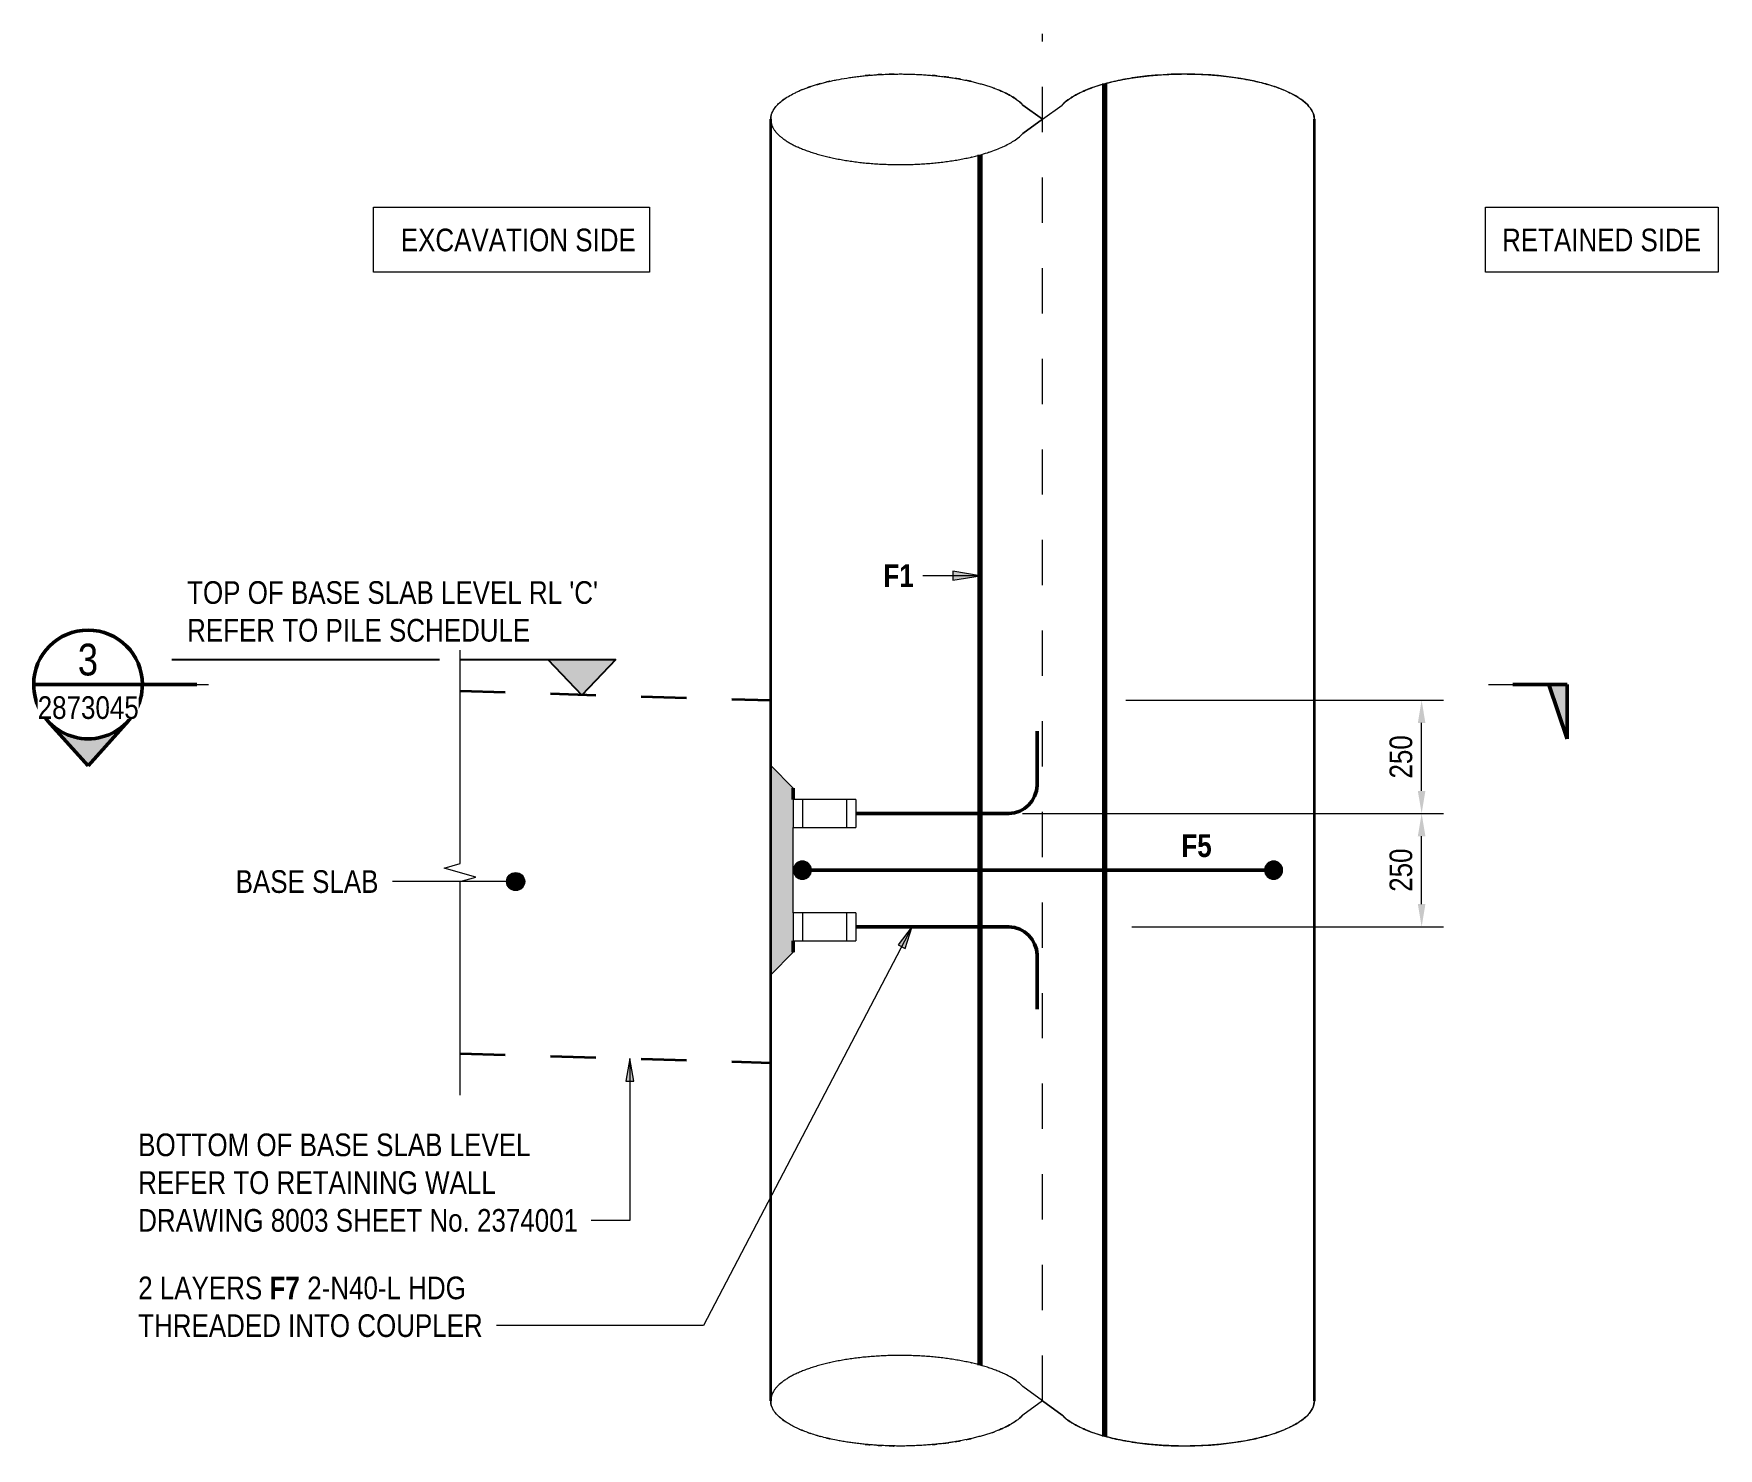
# Model space of a CAD drawing. Header units: metres. Extents: x -0.5 to 32.5, y -7.6 to 10.1.
# Drawn here: x 15.703 to 19.421, y 6.96 to 10.082 of the extents above; entities that cross this region are included whole.
import ezdxf

# ---------------------------------------------------------------- set-up
doc = ezdxf.new("R2010")
doc.units = ezdxf.units.M
doc.linetypes.add('Dot_Section Line', pattern=[0.02, 0, -0.02])
doc.linetypes.add('JacobsCenter', pattern=[0.015, 0.009, -0.0015, 0.003, -0.0015])
doc.layers.get('Defpoints').update_dxf_attribs({"color": 41})
for name, color, linetype, lineweight in [('A-ANNO-DIMS', 7, 'Continuous', 9), ('A-DETL', 7, 'Continuous', 13), ('A-DETL-GENF', 7, 'Continuous', 9), ('G-ANNO-SYMB', 7, 'Continuous', 9), ('G-ANNO-TEXT', 7, 'Continuous', 9)]:
    doc.layers.add(name, color=color, linetype=linetype, lineweight=lineweight)
doc.styles.add('Arial Narrow_3', font='ARIALN.TTF', dxfattribs={"height": 0.05})
doc.styles.add('Arial Narrow_4', font='ARIALN.TTF', dxfattribs={"height": 0.07})
doc.styles.add('Arial Narrow_B_1', font='ARIALNB.TTF', dxfattribs={"height": 0.05})
doc.dimstyles.new('Dimension_Standard_T__mm__1', dxfattribs={"dimscale": 0.3048, "dimtxt": 0.051172, "dimasz": 0.164042, "dimexe": 0.15748, "dimexo": 0.098425, "dimgap": 0.065617, "dimtad": 1, "dimdec": 0, "dimlfac": 1000, "dimzin": 0, "dimdsep": 46, "dimtxsty": 'Arial Narrow_3', "dimsah": 1, "dimcen": 0.09, "dimaunit": 1, "dimadec": 4, "dimazin": 0, "dimtfac": 1, "dimtdec": 4, "dimtix": 1, "dimtmove": 0, "dimatfit": 3, "dimfxl": 1, "dimtvp": 1, "dimtolj": 1, "dimtzin": 0, "dimlwd": 18, "dimlwe": 18, "dimarcsym": 2})

# ---------------------------------------------------------------- blocks, each defined once
blk = doc.blocks.new('SC_DET_BREAK LINE - Pipe Break-6320447-DRG-2873045 - DETAIL C')
at = {"layer": 'A-DETL-GENF', "lineweight": 13}
for p, q in [((0.5568, 0.0315), (0.6, 0)), ((0.6, 0), (0.5568, 0.0315)), ((0.6, 0), (0.6432, 0.0315)), ((0.6, 0), (0.6432, 0.0315)), ((0.6, 0), (0.6432, -0.0315)), ((0.6, 0), (0.6432, -0.0315))]:
    blk.add_line(p, q, dxfattribs=at)
for centre, major_axis, start_param, end_param in [((0.2857, 0), (0.2857, 0), 2.147176, 2.30632), ((0.2857, 0), (0.2857, 0), 1.151614, 2.144777), ((0.2857, 0), (0.2857, 0), 0.988127, 1.150213), ((0.2857, 0), (0.2857, 0), 0.823254, 0.981506), ((0.2857, 0), (0.2857, 0), 2.655106, 2.803249), ((0.2857, 0), (0.2857, 0), 2.486566, 2.635917), ((0.2857, 0), (0.2857, 0), 2.317052, 2.470179), ((0.2857, 0), (0.2857, 0), 0.657122, 0.813176), ((0.2857, 0), (0.2857, 0), 0.489795, 0.645943), ((0.2857, 0), (0.2857, 0), 0.321381, 0.481193), ((0.9143, 0), (0.2857, 0), 2.6604, 2.669866), ((0.9143, 0), (0.2857, 0), 2.642267, 2.651797), ((0.9143, 0), (0.2857, 0), 2.481565, 2.484471), ((0.2857, 0), (-0.2857, 0), 6.126221, 6.283185), ((0.2857, 0), (0.2857, 0), 2.821696, 2.971953), ((0.9143, 0), (0.2857, 0), 0.338343, 0.340885), ((0.9143, 0), (0.2857, 0), 0.16964, 0.178276), ((0.9143, 0), (0.2857, 0), 0.150503, 0.156964), ((0.9143, 0), (0.2857, 0), 5.9423, 5.955238), ((0.9143, 0), (0.2857, 0), 6.104909, 6.132683), ((0.9143, 0), (0.2857, 0), 3.613319, 3.640918), ((0.9143, 0), (0.2857, 0), 3.791727, 3.80162), ((0.9143, 0), (0.2857, 0), 3.955631, 3.963118), ((0.9143, 0), (0.2857, 0), 5.612228, 5.624823), ((0.9143, 0), (0.2857, 0), 5.781118, 5.794494), ((0.9143, 0), (0.2857, 0), 4.124369, 4.12967), ((0.9143, 0), (0.2857, 0), 5.286208, 5.289555)]:
    blk.add_ellipse(centre, major_axis=major_axis, ratio=0.349427, start_param=start_param, end_param=end_param, dxfattribs=at)
for points, knots in [([(0, -0.0001), (0, 0.0059), (0.0022, 0.0146), (0.0096, 0.0261), (0.0172, 0.0345), (0.027, 0.0427), (0.0387, 0.0505), (0.0501, 0.0566), (0.0601, 0.0614), (0.068, 0.0648), (0.0764, 0.0681), (0.0852, 0.0712), (0.0944, 0.0743), (0.1039, 0.0771), (0.1138, 0.0799), (0.124, 0.0824), (0.1346, 0.0849), (0.149, 0.0878), (0.164, 0.0905), (0.1795, 0.0928), (0.1912, 0.0944), (0.2032, 0.0957), (0.2153, 0.0969), (0.2276, 0.0979), (0.24, 0.0987), (0.2524, 0.0993), (0.265, 0.0997), (0.2776, 0.0999), (0.2902, 0.1), (0.3027, 0.0998), (0.3153, 0.0994), (0.3278, 0.0989), (0.3402, 0.0981), (0.3525, 0.0972), (0.3647, 0.0961), (0.3767, 0.0948), (0.3886, 0.0933), (0.4002, 0.0916), (0.4116, 0.0897), (0.4228, 0.0877), (0.4337, 0.0855), (0.4443, 0.0832), (0.4547, 0.0806), (0.4647, 0.0779), (0.4775, 0.0742), (0.4927, 0.0691), (0.5093, 0.0624), (0.5241, 0.0553), (0.5415, 0.0452), (0.5514, 0.0372), (0.5568, 0.0315)], [0, 0, 0, 0, 0.0625, 0.09375, 0.125, 0.15625, 0.1875, 0.21875, 0.234375, 0.25, 0.265625, 0.28125, 0.296875, 0.3125, 0.328125, 0.34375, 0.359375, 0.375, 0.40625, 0.421875, 0.4375, 0.453125, 0.46875, 0.484375, 0.5, 0.515625, 0.53125, 0.546875, 0.5625, 0.578125, 0.59375, 0.609375, 0.625, 0.640625, 0.65625, 0.671875, 0.6875, 0.703125, 0.71875, 0.734375, 0.75, 0.765625, 0.78125, 0.796875, 0.8125, 0.84375, 0.875, 0.90625, 0.9375, 1, 1, 1, 1]), ([(0.6432, 0.0315), (0.6486, 0.0372), (0.6585, 0.0452), (0.6759, 0.0553), (0.6907, 0.0624), (0.7073, 0.0691), (0.7225, 0.0742), (0.7353, 0.0779), (0.7453, 0.0806), (0.7557, 0.0832), (0.7698, 0.0863), (0.7845, 0.0891), (0.7998, 0.0916), (0.8114, 0.0933), (0.8233, 0.0948), (0.8353, 0.0961), (0.8475, 0.0972), (0.8598, 0.0981), (0.8722, 0.0989), (0.8847, 0.0994), (0.8973, 0.0998), (0.9098, 0.1), (0.9224, 0.0999), (0.935, 0.0997), (0.9476, 0.0993), (0.96, 0.0987), (0.9724, 0.0979), (0.9847, 0.0969), (0.9968, 0.0957), (1.0088, 0.0944), (1.0205, 0.0928), (1.0321, 0.0911), (1.0435, 0.0892), (1.0565, 0.0867), (1.0708, 0.0837), (1.0863, 0.0799), (1.101, 0.0758), (1.1149, 0.0713), (1.1279, 0.0665), (1.14, 0.0614), (1.1511, 0.056), (1.1612, 0.0504), (1.1701, 0.0446), (1.1807, 0.0366), (1.1888, 0.0283), (1.1946, 0.0196), (1.1987, 0.011), (1.2, 0.0044), (1.2, -0.0001)], [0, 0, 0, 0, 0.0625, 0.09375, 0.125, 0.15625, 0.1875, 0.203125, 0.21875, 0.234375, 0.25, 0.28125, 0.296875, 0.3125, 0.328125, 0.34375, 0.359375, 0.375, 0.390625, 0.40625, 0.421875, 0.4375, 0.453125, 0.46875, 0.484375, 0.5, 0.515625, 0.53125, 0.546875, 0.5625, 0.578125, 0.59375, 0.609375, 0.625, 0.648438, 0.671875, 0.695312, 0.71875, 0.742188, 0.765625, 0.789062, 0.8125, 0.835938, 0.859375, 0.90625, 0.929688, 0.953125, 1, 1, 1, 1]), ([(0.7687, 0.086), (0.7657, 0.0854), (0.7618, 0.0846), (0.7579, 0.0837), (0.7569, 0.0835)], [0.873233205, 0.873233205, 0.873233205, 0.873233205, 0.87962963, 0.881843926, 0.881843926, 0.881843926, 0.881843926]), ([(0.7928, 0.0905), (0.7905, 0.0901), (0.7866, 0.0895), (0.7828, 0.0888), (0.7813, 0.0885)], [0.856369163, 0.856369163, 0.856369163, 0.856369163, 0.861111111, 0.86430133, 0.86430133, 0.86430133, 0.86430133]), ([(0.8181, 0.0942), (0.8164, 0.0939), (0.8125, 0.0934), (0.8087, 0.0929), (0.8065, 0.0926)], [0.839322856, 0.839322856, 0.839322856, 0.839322856, 0.842592593, 0.847022467, 0.847022467, 0.847022467, 0.847022467]), ([(0.8438, 0.0969), (0.843, 0.0968), (0.8393, 0.0965), (0.8356, 0.0961), (0.8326, 0.0958)], [0.822702112, 0.822702112, 0.822702112, 0.822702112, 0.824074074, 0.82990037, 0.82990037, 0.82990037, 0.82990037]), ([(0.9383, 0.0996), (0.9356, 0.0997), (0.9321, 0.0998), (0.9285, 0.0999), (0.9277, 0.0999)], [0.76351211, 0.76351211, 0.76351211, 0.76351211, 0.768518519, 0.770131888, 0.770131888, 0.770131888, 0.770131888]), ([(0.9654, 0.0984), (0.9636, 0.0985), (0.96, 0.0987), (0.9564, 0.0989), (0.9546, 0.099)], [0.746629803, 0.746629803, 0.746629803, 0.746629803, 0.75, 0.753411715, 0.753411715, 0.753411715, 0.753411715]), ([(0.9916, 0.0963), (0.9907, 0.0964), (0.9874, 0.0967), (0.984, 0.097), (0.9815, 0.0972)], [0.729901324, 0.729901324, 0.729901324, 0.729901324, 0.731481481, 0.736343062, 0.736343062, 0.736343062, 0.736343062]), ([(1.078, 0.082), (1.0755, 0.0826), (1.0727, 0.0832), (1.0698, 0.0839), (1.0695, 0.084)], [0.670339277, 0.670339277, 0.670339277, 0.670339277, 0.675925926, 0.676705588, 0.676705588, 0.676705588, 0.676705588]), ([(1.0998, 0.0761), (1.0981, 0.0766), (1.0952, 0.0774), (1.0923, 0.0782), (1.0911, 0.0786)], [0.653184727, 0.653184727, 0.653184727, 0.653184727, 0.657407407, 0.660175993, 0.660175993, 0.660175993, 0.660175993]), ([(0.6655, 0.0492), (0.6638, 0.0481), (0.661, 0.0463), (0.6584, 0.0444), (0.6573, 0.0437)], [0.96580196, 0.96580196, 0.96580196, 0.96580196, 0.97222222, 0.97685096, 0.97685096, 0.97685096, 0.97685096]), ([(0.7171, 0.0723), (0.7159, 0.0719), (0.712, 0.0706), (0.7082, 0.0693), (0.7057, 0.0683)], [0.91346895, 0.91346895, 0.91346895, 0.91346895, 0.91666667, 0.92354115, 0.92354115, 0.92354115, 0.92354115]), ([(1.1197, 0.0695), (1.1187, 0.0699), (1.1161, 0.0708), (1.1134, 0.0717), (1.1116, 0.0723)], [0.636281358, 0.636281358, 0.636281358, 0.636281358, 0.638888889, 0.643342108, 0.643342108, 0.643342108, 0.643342108]), ([(1.1378, 0.0623), (1.1374, 0.0625), (1.135, 0.0635), (1.1325, 0.0646), (1.1304, 0.0654)], [0.619195247, 0.619195247, 0.619195247, 0.619195247, 0.62037037, 0.626374106, 0.626374106, 0.626374106, 0.626374106]), ([(1.1737, 0.0419), (1.1722, 0.0431), (1.1703, 0.0444), (1.1684, 0.0458), (1.168, 0.046)], [0.576693005, 0.576693005, 0.576693005, 0.576693005, 0.583333333, 0.584697192, 0.584697192, 0.584697192, 0.584697192]), ([(1.1841, 0.0329), (1.1832, 0.0339), (1.1816, 0.0353), (1.18, 0.0368), (1.1794, 0.0374)], [0.559508884, 0.559508884, 0.559508884, 0.559508884, 0.564814815, 0.567877644, 0.567877644, 0.567877644, 0.567877644]), ([(1.192, 0.0235), (1.1915, 0.0243), (1.1903, 0.0259), (1.1891, 0.0274), (1.1884, 0.0282)], [0.542119537, 0.542119537, 0.542119537, 0.542119537, 0.546296296, 0.550734502, 0.550734502, 0.550734502, 0.550734502]), ([(1.1973, 0.0137), (1.1971, 0.0143), (1.1964, 0.0161), (1.1955, 0.0178), (1.1949, 0.019)], [0.524411158, 0.524411158, 0.524411158, 0.524411158, 0.527777778, 0.533818004, 0.533818004, 0.533818004, 0.533818004]), ([(0.6432, -0.0315), (0.6464, -0.0349), (0.6537, -0.0414), (0.6673, -0.0506), (0.681, -0.0579), (0.6933, -0.0634), (0.703, -0.0674), (0.7133, -0.0711), (0.7242, -0.0747), (0.7357, -0.0781), (0.7475, -0.0812), (0.7598, -0.0842), (0.7726, -0.0869), (0.7859, -0.0894), (0.7993, -0.0916), (0.8131, -0.0936), (0.8272, -0.0953), (0.8416, -0.0968), (0.8561, -0.0979), (0.8707, -0.0989), (0.8856, -0.0995), (0.9005, -0.0999), (0.9154, -0.1), (0.9303, -0.0999), (0.9452, -0.0995), (0.9601, -0.0988), (0.9747, -0.0978), (0.9891, -0.0966), (1.0035, -0.0951), (1.0176, -0.0933), (1.0313, -0.0913), (1.0447, -0.089), (1.0579, -0.0865), (1.0706, -0.0838), (1.0829, -0.0808), (1.0946, -0.0776), (1.106, -0.0742), (1.1169, -0.0706), (1.1271, -0.0668), (1.1367, -0.0629), (1.1458, -0.0587), (1.1543, -0.0544), (1.1621, -0.0499), (1.1691, -0.0453), (1.1777, -0.039), (1.1849, -0.0325), (1.1905, -0.0259), (1.1951, -0.019), (1.199, -0.0105), (1.2, -0.0035), (1.2, 0)], [0, 0, 0, 0, 0.0185185, 0.037037, 0.0555556, 0.0648148, 0.0740741, 0.0833333, 0.0925926, 0.1018519, 0.1111111, 0.1203704, 0.1296296, 0.1388889, 0.1481481, 0.1574074, 0.1666667, 0.1759259, 0.1851852, 0.1944444, 0.2037037, 0.212963, 0.2222222, 0.2314815, 0.2407407, 0.25, 0.2592593, 0.2685185, 0.2777778, 0.287037, 0.2962963, 0.3055556, 0.3148148, 0.3240741, 0.3333333, 0.3425926, 0.3518519, 0.3611111, 0.3703704, 0.3796296, 0.3888889, 0.3981481, 0.4074074, 0.4166667, 0.4259259, 0.4444444, 0.4537037, 0.462963, 0.4814815, 0.5, 0.5, 0.5, 0.5])]:
    blk.add_open_spline(points, degree=3, knots=knots, dxfattribs=at)
for points in [[(0.6532, 0.0406), (0.6495, 0.0377), (0.6462, 0.0346), (0.6432, 0.0315)], [(0.6803, 0.0574), (0.6773, 0.0559), (0.6744, 0.0543), (0.6716, 0.0528)], [(0.6973, 0.0651), (0.694, 0.0637), (0.6907, 0.0623), (0.6875, 0.0608)], [(1.2, 0), (1.2, 0.0031), (1.1996, 0.0063), (1.1988, 0.0094)]]:
    blk.add_open_spline(points, degree=3, dxfattribs=at)
blk = doc.blocks.new('SC_DET_BREAK LINE - Pipe Break-6320446-DRG-2873045 - DETAIL C')
at = {"layer": 'A-DETL-GENF', "lineweight": 13}
for p, q in [((0.6432, 0.0315), (0.6, 0)), ((0.6, 0), (0.6432, 0.0315)), ((0.6, 0), (0.5568, -0.0315)), ((0.6, 0), (0.5568, -0.0315)), ((0.6432, -0.0315), (0.6, 0)), ((0.6, 0), (0.6432, -0.0315))]:
    blk.add_line(p, q, dxfattribs=at)
for centre, start_param, end_param in [((0.9143, 0), 2.153515, 2.158816), ((0.9143, 0), 0.993631, 0.996978), ((0.9143, 0), 2.642267, 2.669866), ((0.9143, 0), 2.481565, 2.491458), ((0.9143, 0), 2.320067, 2.327554), ((0.9143, 0), 0.658362, 0.670958), ((0.9143, 0), 0.488692, 0.502067), ((0.2857, 0), 3.141593, 3.298557), ((0.9143, 0), 0.327947, 0.340885), ((0.9143, 0), 0.150503, 0.178276), ((0.2857, 0), 3.311233, 3.46149), ((0.2857, 0), 3.479936, 3.628079), ((0.2857, 0), 5.801992, 5.961804), ((0.9143, 0), 5.9423, 5.944842), ((0.9143, 0), 6.104909, 6.113545), ((0.9143, 0), 6.126221, 6.132683), ((0.2857, 0), 3.647268, 3.79662), ((0.2857, 0), 3.813006, 3.966134), ((0.2857, 0), 3.976865, 4.136009), ((0.2857, 0), 5.301679, 5.459932), ((0.2857, 0), 5.470009, 5.626063), ((0.2857, 0), 5.637242, 5.79339), ((0.9143, 0), 3.613319, 3.622786), ((0.9143, 0), 3.631388, 3.640918), ((0.9143, 0), 3.798715, 3.80162), ((0.2857, 0), 4.138409, 5.131572), ((0.2857, 0), 5.132972, 5.295058)]:
    blk.add_ellipse(centre, major_axis=(0.2857, 0), ratio=0.349427, start_param=start_param, end_param=end_param, dxfattribs=at)
for points, knots in [([(1.2, 0), (1.2, 0.0035), (1.1993, 0.0087), (1.1967, 0.0156), (1.1939, 0.0208), (1.1905, 0.0259), (1.1863, 0.0308), (1.1813, 0.0358), (1.1756, 0.0406), (1.1691, 0.0453), (1.1621, 0.0499), (1.1543, 0.0544), (1.1458, 0.0587), (1.1367, 0.0629), (1.1271, 0.0668), (1.1169, 0.0706), (1.106, 0.0742), (1.0946, 0.0776), (1.0829, 0.0808), (1.0706, 0.0838), (1.0579, 0.0865), (1.0447, 0.089), (1.0313, 0.0913), (1.0176, 0.0933), (1.0035, 0.0951), (0.9891, 0.0966), (0.9747, 0.0978), (0.9601, 0.0988), (0.9452, 0.0995), (0.9303, 0.0999), (0.9154, 0.1), (0.9005, 0.0999), (0.8856, 0.0995), (0.8707, 0.0989), (0.8561, 0.0979), (0.8416, 0.0968), (0.8272, 0.0953), (0.8131, 0.0936), (0.7993, 0.0916), (0.7859, 0.0894), (0.7726, 0.0869), (0.7598, 0.0842), (0.7455, 0.0808), (0.7298, 0.0765), (0.7132, 0.0712), (0.698, 0.0655), (0.684, 0.0593), (0.6713, 0.0528), (0.6567, 0.0438), (0.648, 0.0366), (0.6432, 0.0315)], [0.5, 0.5, 0.5, 0.5, 0.5185185, 0.5277778, 0.537037, 0.5462963, 0.5555556, 0.5648148, 0.5740741, 0.5833333, 0.5925926, 0.6018519, 0.6111111, 0.6203704, 0.6296296, 0.6388889, 0.6481481, 0.6574074, 0.6666667, 0.6759259, 0.6851852, 0.6944444, 0.7037037, 0.712963, 0.7222222, 0.7314815, 0.7407407, 0.75, 0.7592593, 0.7685185, 0.7777778, 0.787037, 0.7962963, 0.8055556, 0.8148148, 0.8240741, 0.8333333, 0.8425926, 0.8518519, 0.8611111, 0.8703704, 0.8796296, 0.8888889, 0.9027778, 0.9166667, 0.9305556, 0.9444444, 0.9583333, 0.9722222, 1, 1, 1, 1]), ([(0.5568, -0.0315), (0.5514, -0.0372), (0.5415, -0.0452), (0.5241, -0.0553), (0.5093, -0.0624), (0.4927, -0.0691), (0.4775, -0.0742), (0.4647, -0.0779), (0.4547, -0.0806), (0.4443, -0.0832), (0.4302, -0.0863), (0.4155, -0.0891), (0.4002, -0.0916), (0.3886, -0.0933), (0.3767, -0.0948), (0.3647, -0.0961), (0.3525, -0.0972), (0.3402, -0.0981), (0.3278, -0.0989), (0.3153, -0.0994), (0.3027, -0.0998), (0.2902, -0.1), (0.2776, -0.0999), (0.265, -0.0997), (0.2524, -0.0993), (0.24, -0.0987), (0.2276, -0.0979), (0.2153, -0.0969), (0.2032, -0.0957), (0.1912, -0.0944), (0.1795, -0.0928), (0.1679, -0.0911), (0.1565, -0.0892), (0.1435, -0.0867), (0.1292, -0.0837), (0.1137, -0.0799), (0.099, -0.0758), (0.0851, -0.0713), (0.0721, -0.0665), (0.06, -0.0614), (0.0489, -0.056), (0.0388, -0.0504), (0.0299, -0.0446), (0.0193, -0.0366), (0.0112, -0.0283), (0.0054, -0.0196), (0.0013, -0.011), (0, -0.0044), (0, 0.0001)], [0, 0, 0, 0, 0.0625, 0.09375, 0.125, 0.15625, 0.1875, 0.203125, 0.21875, 0.234375, 0.25, 0.28125, 0.296875, 0.3125, 0.328125, 0.34375, 0.359375, 0.375, 0.390625, 0.40625, 0.421875, 0.4375, 0.453125, 0.46875, 0.484375, 0.5, 0.515625, 0.53125, 0.546875, 0.5625, 0.578125, 0.59375, 0.609375, 0.625, 0.648438, 0.671875, 0.695312, 0.71875, 0.742188, 0.765625, 0.789062, 0.8125, 0.835938, 0.859375, 0.90625, 0.929688, 0.953125, 1, 1, 1, 1]), ([(1.2, 0.0001), (1.2, -0.0059), (1.1978, -0.0146), (1.1904, -0.0261), (1.1828, -0.0345), (1.173, -0.0427), (1.1613, -0.0505), (1.1499, -0.0566), (1.1399, -0.0614), (1.132, -0.0648), (1.1236, -0.0681), (1.1148, -0.0712), (1.1056, -0.0743), (1.0961, -0.0771), (1.0862, -0.0799), (1.076, -0.0824), (1.0654, -0.0849), (1.051, -0.0878), (1.036, -0.0905), (1.0205, -0.0928), (1.0088, -0.0944), (0.9968, -0.0957), (0.9847, -0.0969), (0.9724, -0.0979), (0.96, -0.0987), (0.9476, -0.0993), (0.935, -0.0997), (0.9224, -0.0999), (0.9098, -0.1), (0.8973, -0.0998), (0.8847, -0.0994), (0.8722, -0.0989), (0.8598, -0.0981), (0.8475, -0.0972), (0.8353, -0.0961), (0.8233, -0.0948), (0.8114, -0.0933), (0.7998, -0.0916), (0.7884, -0.0897), (0.7772, -0.0877), (0.7663, -0.0855), (0.7557, -0.0832), (0.7453, -0.0806), (0.7353, -0.0779), (0.7225, -0.0742), (0.7073, -0.0691), (0.6907, -0.0624), (0.6759, -0.0553), (0.6585, -0.0452), (0.6486, -0.0372), (0.6432, -0.0315)], [0, 0, 0, 0, 0.0625, 0.09375, 0.125, 0.15625, 0.1875, 0.21875, 0.234375, 0.25, 0.265625, 0.28125, 0.296875, 0.3125, 0.328125, 0.34375, 0.359375, 0.375, 0.40625, 0.421875, 0.4375, 0.453125, 0.46875, 0.484375, 0.5, 0.515625, 0.53125, 0.546875, 0.5625, 0.578125, 0.59375, 0.609375, 0.625, 0.640625, 0.65625, 0.671875, 0.6875, 0.703125, 0.71875, 0.734375, 0.75, 0.765625, 0.78125, 0.796875, 0.8125, 0.84375, 0.875, 0.90625, 0.9375, 1, 1, 1, 1]), ([(1.1884, -0.0282), (1.1891, -0.0274), (1.1903, -0.0259), (1.1915, -0.0243), (1.192, -0.0235)], [0.449265498, 0.449265498, 0.449265498, 0.449265498, 0.453703704, 0.457880463, 0.457880463, 0.457880463, 0.457880463]), ([(0.6875, -0.0608), (0.6894, -0.0617), (0.6927, -0.0631), (0.696, -0.0645), (0.6973, -0.0651)], [0.058986931, 0.058986931, 0.058986931, 0.058986931, 0.064814815, 0.068653938, 0.068653938, 0.068653938, 0.068653938]), ([(0.7057, -0.0683), (0.7082, -0.0693), (0.712, -0.0706), (0.7159, -0.0719), (0.7171, -0.0723)], [0.07645885, 0.07645885, 0.07645885, 0.07645885, 0.08333333, 0.08653105, 0.08653105, 0.08653105, 0.08653105]), ([(1.1116, -0.0723), (1.1134, -0.0717), (1.1161, -0.0708), (1.1187, -0.0699), (1.1197, -0.0695)], [0.356657892, 0.356657892, 0.356657892, 0.356657892, 0.361111111, 0.363718642, 0.363718642, 0.363718642, 0.363718642]), ([(1.1304, -0.0654), (1.1325, -0.0646), (1.135, -0.0635), (1.1374, -0.0625), (1.1378, -0.0623)], [0.373625894, 0.373625894, 0.373625894, 0.373625894, 0.37962963, 0.380804753, 0.380804753, 0.380804753, 0.380804753]), ([(1.168, -0.046), (1.1684, -0.0458), (1.1703, -0.0444), (1.1722, -0.0431), (1.1737, -0.0419)], [0.415302808, 0.415302808, 0.415302808, 0.415302808, 0.416666667, 0.423306995, 0.423306995, 0.423306995, 0.423306995]), ([(0.7569, -0.0835), (0.7579, -0.0837), (0.7618, -0.0846), (0.7657, -0.0854), (0.7687, -0.086)], [0.118156074, 0.118156074, 0.118156074, 0.118156074, 0.12037037, 0.126766795, 0.126766795, 0.126766795, 0.126766795]), ([(0.7813, -0.0885), (0.7828, -0.0888), (0.7866, -0.0895), (0.7905, -0.0901), (0.7928, -0.0905)], [0.13569867, 0.13569867, 0.13569867, 0.13569867, 0.138888889, 0.143630837, 0.143630837, 0.143630837, 0.143630837]), ([(0.8065, -0.0926), (0.8087, -0.0929), (0.8125, -0.0934), (0.8164, -0.0939), (0.8181, -0.0942)], [0.152977533, 0.152977533, 0.152977533, 0.152977533, 0.157407407, 0.160677144, 0.160677144, 0.160677144, 0.160677144]), ([(0.8326, -0.0958), (0.8356, -0.0961), (0.8393, -0.0965), (0.843, -0.0968), (0.8438, -0.0969)], [0.17009963, 0.17009963, 0.17009963, 0.17009963, 0.175925926, 0.177297888, 0.177297888, 0.177297888, 0.177297888]), ([(0.9277, -0.0999), (0.9285, -0.0999), (0.9321, -0.0998), (0.9356, -0.0997), (0.9383, -0.0996)], [0.229868112, 0.229868112, 0.229868112, 0.229868112, 0.231481481, 0.23648789, 0.23648789, 0.23648789, 0.23648789]), ([(0.9546, -0.099), (0.9564, -0.0989), (0.96, -0.0987), (0.9636, -0.0985), (0.9654, -0.0984)], [0.246588285, 0.246588285, 0.246588285, 0.246588285, 0.25, 0.253370197, 0.253370197, 0.253370197, 0.253370197]), ([(0.9815, -0.0972), (0.984, -0.097), (0.9874, -0.0967), (0.9907, -0.0964), (0.9916, -0.0963)], [0.263656938, 0.263656938, 0.263656938, 0.263656938, 0.268518519, 0.270098676, 0.270098676, 0.270098676, 0.270098676]), ([(1.0695, -0.084), (1.0698, -0.0839), (1.0727, -0.0832), (1.0755, -0.0826), (1.078, -0.082)], [0.323294412, 0.323294412, 0.323294412, 0.323294412, 0.324074074, 0.329660723, 0.329660723, 0.329660723, 0.329660723]), ([(1.0911, -0.0786), (1.0923, -0.0782), (1.0952, -0.0774), (1.0981, -0.0766), (1.0998, -0.0761)], [0.339824007, 0.339824007, 0.339824007, 0.339824007, 0.342592593, 0.346815273, 0.346815273, 0.346815273, 0.346815273])]:
    blk.add_open_spline(points, degree=3, knots=knots, dxfattribs=at)
for points in [[(1.1988, -0.0094), (1.1996, -0.0063), (1.2, -0.0031), (1.2, 0)], [(0.6432, -0.0315), (0.6462, -0.0346), (0.6495, -0.0377), (0.6532, -0.0406)], [(1.1794, -0.0374), (1.181, -0.0359), (1.1826, -0.0344), (1.1841, -0.0329)], [(1.1949, -0.019), (1.1958, -0.0172), (1.1966, -0.0155), (1.1973, -0.0137)], [(0.6573, -0.0437), (0.6599, -0.0455), (0.6626, -0.0474), (0.6655, -0.0492)], [(0.6715, -0.0527), (0.6743, -0.0543), (0.6773, -0.0558), (0.6803, -0.0574)]]:
    blk.add_open_spline(points, degree=3, dxfattribs=at)
blk = doc.blocks.new('CS_DET_Rebar Combined1 - Multiple Bar-6322649-DRG-2873045 - DETAIL C')
at = {"layer": 'A-DETL-GENF'}
for points in [[(0, 0.02), (-0.0052, 0.0193), (-0.01, 0.0173), (-0.0141, 0.0141), (-0.0173, 0.01), (-0.0193, 0.0052), (-0.02, 0), (-0.0193, -0.0052), (-0.0173, -0.01), (-0.0141, -0.0141), (-0.01, -0.0173), (-0.0047, -0.0194), (0, -0.02), (0.0052, -0.0193), (0.01, -0.0173), (0.0141, -0.0141), (0.0173, -0.01), (0.0193, -0.0052), (0.02, 0), (0.0193, 0.0052), (0.0173, 0.01), (0.014, 0.0143), (0.01, 0.0173), (0.0052, 0.0193)], [(1.04, 0.02), (1.0348, 0.0193), (1.03, 0.0173), (1.0259, 0.0141), (1.0227, 0.01), (1.0207, 0.0052), (1.02, 0), (1.0207, -0.0052), (1.0227, -0.01), (1.0259, -0.0141), (1.03, -0.0173), (1.0348, -0.0193), (1.04, -0.02), (1.0452, -0.0193), (1.05, -0.0173), (1.0541, -0.0141), (1.0573, -0.01), (1.0593, -0.0052), (1.06, 0), (1.0593, 0.0052), (1.0573, 0.01), (1.0541, 0.0141), (1.05, 0.0173), (1.0452, 0.0193)]]:
    blk.add_hatch(color=256, dxfattribs=at).paths.add_polyline_path(points)
at = {"layer": 'A-DETL-GENF', "lineweight": 50}
blk.add_line((0.02, 0), (1.02, 0), dxfattribs=at)
at = {"layer": 'A-DETL-GENF'}
for centre, start, end in [((0, 0), 0, 180), ((1.04, 0), 0, 180), ((1.04, 0), 180, 0), ((0, 0), 180, 360)]:
    blk.add_arc(centre, 0.02, start, end, dxfattribs=at)
blk = doc.blocks.new('SC_DET_BREAK LINE - Std Break-8710826-DRG-2873045 - DETAIL C')
at = {"layer": 'A-DETL-GENF', "lineweight": 13}
for p, q in [((-0.04, 0), (0.4311, 0)), ((0.4311, 0), (0.4411, -0.035)), ((0.4411, -0.035), (0.4611, 0.035)), ((0.4611, 0.035), (0.4711, 0)), ((0.4711, 0), (0.9421, 0))]:
    blk.add_line(p, q, dxfattribs=at)
blk = doc.blocks.new('Drafting View - sectionTail-4870194-DRG-2873045 - DETAIL C')
at = {"layer": 'G-ANNO-SYMB'}
blk.add_hatch(color=256, dxfattribs=at).paths.add_polyline_path([(-0.006, 0.006), (-0.004, 0), (-0.006, 0)])
at = {"layer": 'G-ANNO-SYMB', "lineweight": 50}
for p, q in [((-0.006, 0.006), (-0.006, 0)), ((-0.004, 0), (-0.006, 0.006)), ((-0.006, 0), (-0.004, 0)), ((-0.006, 0), (0, 0))]:
    blk.add_line(p, q, dxfattribs=at)
blk = doc.blocks.new('Drafting View - SectionHead-4898858-DRG-2873045 - DETAIL C')
at = {"layer": 'G-ANNO-SYMB'}
h = blk.add_hatch(color=256, dxfattribs=at)
edge = h.paths.add_edge_path()
edge.add_line((-0.002, 0.009), (0.00247, 0.004))
edge.add_arc((-0.002, 0), 0.006, 41.8277, 138.1723)
edge.add_line((-0.00647, 0.004), (-0.002, 0.009))
at = {"layer": 'G-ANNO-SYMB', "lineweight": 50}
for p, q in [((-0.002, 0.009), (-0.00647, 0.004)), ((0.00247, 0.004), (-0.002, 0.009)), ((0.004, 0), (0.01, 0))]:
    blk.add_line(p, q, dxfattribs=at)
for start, end in [(360, 180), (180, 360)]:
    blk.add_arc((-0.002, 0), 0.006, start, end, dxfattribs=at)
blk = doc.blocks.new('DIMBLOCK16-DRG-2873045 - DETAIL C')
at = {"layer": 'A-ANNO-DIMS', "color": 0, "lineweight": 18, "transparency": 16777216}
for p, q in [((18.2041, 8.3607), (18.8146, 8.3607)), ((18.7666, 8.1607), (18.7666, 8.3107)), ((18.1272, 8.1107), (18.8146, 8.1107))]:
    blk.add_line(p, q, dxfattribs=at)
at = {"layer": 'A-ANNO-DIMS', "color": 0, "transparency": 16777216}
for points in [[(18.7582, 8.3107), (18.7749, 8.3107), (18.7666, 8.3607)], [(18.7582, 8.1607), (18.7749, 8.1607), (18.7666, 8.1107)]]:
    blk.add_solid(points, dxfattribs=at)
at = {"layer": 'Defpoints', "color": 0, "transparency": 16777216}
for p in [(18.1741, 8.3607), (18.7666, 8.3607), (18.0972, 8.1107)]:
    blk.add_point(p, dxfattribs=at)
at = {"layer": 'A-ANNO-DIMS', "color": 0, "lineweight": 18, "transparency": 16777216, "insert": (18.7211, 8.2357), "char_height": 0.05, "width": 0.114039, "attachment_point": 5, "rotation": 90, "style": 'Arial Narrow_3'}
blk.add_mtext('\\A1;250', dxfattribs=at)
blk = doc.blocks.new('DIMBLOCK17-DRG-2873045 - DETAIL C')
at = {"layer": 'A-ANNO-DIMS', "color": 0, "lineweight": 18, "transparency": 16777216}
for p, q in [((18.1138, 8.6107), (18.8146, 8.6107)), ((18.7666, 8.4107), (18.7666, 8.5607)), ((17.8858, 8.3607), (18.8146, 8.3607))]:
    blk.add_line(p, q, dxfattribs=at)
at = {"layer": 'A-ANNO-DIMS', "color": 0, "transparency": 16777216}
for points in [[(18.7582, 8.5607), (18.7749, 8.5607), (18.7666, 8.6107)], [(18.7582, 8.4107), (18.7749, 8.4107), (18.7666, 8.3607)]]:
    blk.add_solid(points, dxfattribs=at)
at = {"layer": 'Defpoints', "color": 0, "transparency": 16777216}
for p in [(18.0838, 8.6107), (18.7666, 8.6107), (17.8558, 8.3607)]:
    blk.add_point(p, dxfattribs=at)
at = {"layer": 'A-ANNO-DIMS', "color": 0, "lineweight": 18, "transparency": 16777216, "insert": (18.7211, 8.4857), "char_height": 0.05, "width": 0.114039, "attachment_point": 5, "rotation": 90, "style": 'Arial Narrow_3'}
blk.add_mtext('\\A1;250', dxfattribs=at)

msp = doc.modelspace()

# ---------------------------------------------------------------- hatches: boundary and pattern name
at = {"layer": 'A-DETL-GENF'}
msp.add_hatch(color=256, dxfattribs=at).paths.add_polyline_path([(16.9129, 8.6219), (16.9879, 8.7007), (16.8379, 8.7007)])
at = {"layer": 'A-DETL-GENF', "true_color": 0xc0c0c0}
msp.add_hatch(color=9, dxfattribs=at).paths.add_polyline_path([(17.3298, 8.0049), (17.3798, 8.0549), (17.3798, 8.4167), (17.3298, 8.4667), (17.3298, 8.0797)])
at = {"layer": 'G-ANNO-TEXT'}
for points in [[(17.7922, 8.8856), (17.7322, 8.8956), (17.7322, 8.8756)], [(17.6419, 8.1115), (17.6109, 8.0712), (17.6265, 8.0631)], [(17.0192, 7.8201), (17.0104, 7.7701), (17.028, 7.7701)]]:
    msp.add_hatch(color=256, dxfattribs=at).paths.add_polyline_path(points)
h = msp.add_hatch(color=256, dxfattribs=at)
edge = h.paths.add_edge_path()
edge.add_arc((16.7669, 8.2105), 0.02, 0, 360)

# ---------------------------------------------------------------- linework, layer by layer
at = {"layer": 'A-DETL', "linetype": 'JacobsCenter', "lineweight": 18}
msp.add_line((17.9298, 7.0645), (17.9298, 10.082), dxfattribs=at)
at = {"layer": 'A-DETL', "lineweight": 70}
for p, q in [((18.0674, 6.9859), (18.0674, 9.9717)), ((17.7922, 7.143), (17.7922, 9.8146))]:
    msp.add_line(p, q, dxfattribs=at)
at = {"layer": 'A-DETL', "lineweight": 35}
for p, q in [((17.3298, 7.0645), (17.3298, 9.8931)), ((18.5298, 7.0645), (18.5298, 9.8931))]:
    msp.add_line(p, q, dxfattribs=at)
at = {"layer": 'A-DETL', "lineweight": 25}
for p, q in [((16.0079, 8.7007), (16.5991, 8.7007)), ((16.6441, 8.7007), (16.9879, 8.7007)), ((16.8379, 8.7007), (16.9129, 8.6219)), ((16.9879, 8.7007), (16.9129, 8.6219))]:
    msp.add_line(p, q, dxfattribs=at)
at = {"layer": 'A-DETL', "linetype": 'JacobsCenter', "lineweight": 35}
for p, q in [((16.6441, 8.6313), (17.3298, 8.6107)), ((16.6441, 7.8313), (17.3298, 7.8107))]:
    msp.add_line(p, q, dxfattribs=at)
at = {"layer": 'A-DETL', "lineweight": 50}
for p, q in [((17.9178, 8.5428), (17.9178, 8.4228)), ((17.3798, 8.3917), (17.3798, 8.4167)), ((17.5178, 8.3607), (17.8558, 8.3607)), ((17.5178, 8.3607), (17.8558, 8.3607)), ((17.5178, 8.1107), (17.8558, 8.1107)), ((17.5178, 8.1107), (17.8558, 8.1107)), ((17.3798, 8.0797), (17.3798, 8.0547)), ((17.9178, 7.9287), (17.9178, 8.0487))]:
    msp.add_line(p, q, dxfattribs=at)
at = {"layer": 'A-DETL'}
for p, q in [((17.3798, 8.4167), (17.3298, 8.4667)), ((17.3298, 8.4667), (17.3298, 8.0049)), ((17.3798, 8.3917), (17.3798, 8.4167)), ((17.5178, 8.3917), (17.3798, 8.3917)), ((17.3798, 8.3917), (17.3798, 8.3297)), ((17.3998, 8.3917), (17.3998, 8.3297)), ((17.4978, 8.3297), (17.4978, 8.3917)), ((17.5178, 8.3917), (17.5178, 8.3297)), ((17.3798, 8.1417), (17.3798, 8.3297)), ((17.3798, 8.3297), (17.5178, 8.3297)), ((17.5178, 8.1417), (17.3798, 8.1417)), ((17.3798, 8.1417), (17.3798, 8.0797)), ((17.3998, 8.1417), (17.3998, 8.0797)), ((17.4978, 8.0797), (17.4978, 8.1417)), ((17.5178, 8.1417), (17.5178, 8.0797)), ((17.3798, 8.0549), (17.3798, 8.0797)), ((17.3798, 8.0797), (17.5178, 8.0797)), ((17.3298, 8.0049), (17.3798, 8.0549))]:
    msp.add_line(p, q, dxfattribs=at)
at = {"layer": 'A-DETL', "lineweight": 50}
for centre, start, end in [((17.8538, 8.4247), 271.7184, 358.2816), ((17.8538, 8.4247), 271.7184, 358.2816), ((17.8538, 8.0468), 1.7184, 88.2816), ((17.8538, 8.0468), 1.7184, 88.2816)]:
    msp.add_arc(centre, 0.064, start, end, dxfattribs=at)
at = {"layer": 'G-ANNO-SYMB', "lineweight": 50}
msp.add_line((15.7031, 8.6456), (15.9431, 8.6456), dxfattribs=at)
at = {"layer": 'G-ANNO-SYMB', "color": 7, "linetype": 'Dot_Section Line', "true_color": 0xffffff}
for p, q in [((15.8631, 8.6456), (16.0886, 8.6456)), ((18.9144, 8.6456), (18.9677, 8.6456))]:
    msp.add_line(p, q, dxfattribs=at)
at = {"layer": 'G-ANNO-TEXT'}
for p, q in [((17.7922, 8.8856), (17.7322, 8.8956)), ((17.7322, 8.8956), (17.7322, 8.8756)), ((17.7922, 8.8856), (17.666, 8.8856)), ((17.7322, 8.8756), (17.7922, 8.8856)), ((16.7669, 8.2105), (16.4951, 8.2105)), ((17.6419, 8.1115), (17.1815, 7.2303)), ((17.6419, 8.1115), (17.6109, 8.0712)), ((17.6265, 8.0631), (17.6419, 8.1115)), ((17.6109, 8.0712), (17.6265, 8.0631)), ((17.0192, 7.8201), (17.0104, 7.7701)), ((17.028, 7.7701), (17.0192, 7.8201)), ((17.0192, 7.8201), (17.0192, 7.4627)), ((17.0104, 7.7701), (17.028, 7.7701)), ((16.9531, 7.4627), (16.9335, 7.4627)), ((17.0192, 7.4627), (16.9531, 7.4627)), ((16.7737, 7.2303), (16.7245, 7.2303)), ((17.1815, 7.2303), (16.7737, 7.2303))]:
    msp.add_line(p, q, dxfattribs=at)
at = {"layer": 'G-ANNO-TEXT', "lineweight": 18, "flags": 128}
for points in [[(16.453, 9.6992), (17.0627, 9.6992), (17.0627, 9.5558), (16.453, 9.5558)], [(18.9076, 9.6992), (19.4214, 9.6992), (19.4214, 9.5558), (18.9076, 9.5558)]]:
    msp.add_lwpolyline(points, close=True, dxfattribs=at)
at = {"layer": 'G-ANNO-TEXT'}
msp.add_circle((16.7669, 8.2105), 0.02, dxfattribs=at)

# ---------------------------------------------------------------- block references
at = {"layer": 'A-DETL-GENF'}
for name, p, rotation in [('SC_DET_BREAK LINE - Pipe Break-6320446-DRG-2873045 - DETAIL C', (18.5298, 9.8931), 180), ('SC_DET_BREAK LINE - Std Break-8710826-DRG-2873045 - DETAIL C', (16.6441, 7.7792), 89.99999999999982), ('CS_DET_Rebar Combined1 - Multiple Bar-6322649-DRG-2873045 - DETAIL C', (18.4398, 8.2357), 180), ('SC_DET_BREAK LINE - Pipe Break-6320447-DRG-2873045 - DETAIL C', (18.5298, 7.0645), 180)]:
    msp.add_blockref(name, p, dxfattribs=dict(at, rotation=rotation))
at = {"layer": 'G-ANNO-SYMB', "lineweight": 50, "extrusion": (0, 0, -1), "xscale": 19.99999999999999, "yscale": 19.99999999999999, "zscale": 19.99999999999999, "rotation": 180}
msp.add_blockref('Drafting View - SectionHead-4898858-DRG-2873045 - DETAIL C', (-15.8631, 8.6456), dxfattribs=at)
at = {"layer": 'G-ANNO-SYMB', "lineweight": 50, "xscale": 19.99999999999999, "yscale": 19.99999999999999, "zscale": 19.99999999999999, "rotation": 180}
msp.add_blockref('Drafting View - sectionTail-4870194-DRG-2873045 - DETAIL C', (18.9677, 8.6456), dxfattribs=at)

# ---------------------------------------------------------------- texts
at = {"layer": 'G-ANNO-TEXT', "char_height": 0.05, "attachment_point": 1, "bg_fill": 3, "box_fill_scale": 1, "bg_fill_color": 256, "bg_fill_transparency": 0}
for s, insert, style in [('F1', (17.5786, 8.9106), 'Arial Narrow_B_1'), ("TOP OF BASE SLAB LEVEL RL 'C' ", (16.0418, 8.8735), 'Arial Narrow_3'), ('BASE SLAB', (16.1489, 8.2355), 'Arial Narrow_3'), ('BOTTOM OF BASE SLAB LEVEL ', (15.9338, 7.6544), 'Arial Narrow_3'), ('REFER TO RETAINING WALL ', (15.9338, 7.571), 'Arial Narrow_3'), ('DRAWING 8003 SHEET No. 2374001', (15.9338, 7.4877), 'Arial Narrow_3'), ('2 LAYERS ', (15.9338, 7.3386), 'Arial Narrow_3'), ('THREADED INTO COUPLER', (15.9338, 7.2553), 'Arial Narrow_3')]:
    msp.add_mtext(s, dxfattribs=dict(at, insert=insert, style=style))

# ---------------------------------------------------------------- dimensions: what is measured, and where the dimension line sits
at = {"layer": 'A-ANNO-DIMS', "lineweight": 18}
dim = msp.add_linear_dim(base=(18.7666, 8.6107), p1=(17.8558, 8.3607), p2=(18.0838, 8.6107), angle=90, dimstyle='Dimension_Standard_T__mm__1', override={"dimpost": '<>', "dimfxl": 0.338357}, dxfattribs=at)
dim.commit()
dim.dimension.update_dxf_attribs({"geometry": 'DIMBLOCK17-DRG-2873045 - DETAIL C', "text_midpoint": (18.7211, 8.4857)})

# ---------------------------------------------------------------- next in the draw order: texts
at = {"layer": 'G-ANNO-SYMB', "insert": (15.8006, 8.7355), "char_height": 0.07, "attachment_point": 1, "style": 'Arial Narrow_4', "bg_fill": 3, "box_fill_scale": 1, "bg_fill_color": 256, "bg_fill_transparency": 0}
msp.add_mtext('3', dxfattribs=at)
at = {"layer": 'G-ANNO-SYMB', "insert": (15.712, 8.6195), "char_height": 0.05, "attachment_point": 1, "style": 'Arial Narrow_3', "bg_fill": 3, "box_fill_scale": 1, "bg_fill_color": 256, "bg_fill_true_color": 13158600, "bg_fill_transparency": 0}
msp.add_mtext('2873045', dxfattribs=at)
at = {"layer": 'G-ANNO-TEXT', "lineweight": 18, "char_height": 0.05, "attachment_point": 1, "style": 'Arial Narrow_3', "bg_fill": 3, "box_fill_scale": 1, "bg_fill_color": 256, "bg_fill_transparency": 0}
for s, insert in [('EXCAVATION SIDE', (16.5134, 9.6517)), ('RETAINED SIDE', (18.9442, 9.6517))]:
    msp.add_mtext(s, dxfattribs=dict(at, insert=insert))
at = {"layer": 'G-ANNO-TEXT', "char_height": 0.05, "attachment_point": 1, "bg_fill": 3, "box_fill_scale": 1, "bg_fill_color": 256, "bg_fill_transparency": 0}
for s, insert, style in [('REFER TO PILE SCHEDULE', (16.0418, 8.7902), 'Arial Narrow_3'), ('F5', (18.2364, 8.3147), 'Arial Narrow_B_1'), ('F7', (16.2235, 7.3386), 'Arial Narrow_B_1')]:
    msp.add_mtext(s, dxfattribs=dict(at, insert=insert, style=style))

# ---------------------------------------------------------------- next in the draw order: texts
at = {"layer": 'G-ANNO-TEXT', "insert": (16.291, 7.3386), "char_height": 0.05, "attachment_point": 1, "style": 'Arial Narrow_3', "bg_fill": 3, "box_fill_scale": 1, "bg_fill_color": 256, "bg_fill_transparency": 0}
msp.add_mtext(' 2-N40-L HDG ', dxfattribs=at)

# ---------------------------------------------------------------- next in the draw order: dimensions: what is measured, and where the dimension line sits
at = {"layer": 'A-ANNO-DIMS', "lineweight": 18}
dim = msp.add_linear_dim(base=(18.7666, 8.3607), p1=(18.0972, 8.1107), p2=(18.1741, 8.3607), angle=90, dimstyle='Dimension_Standard_T__mm__1', override={"dimpost": '<>', "dimfxl": 0.261561}, dxfattribs=at)
dim.commit()
dim.dimension.update_dxf_attribs({"geometry": 'DIMBLOCK16-DRG-2873045 - DETAIL C', "text_midpoint": (18.7211, 8.2357)})

doc.saveas('drawing.dxf')
